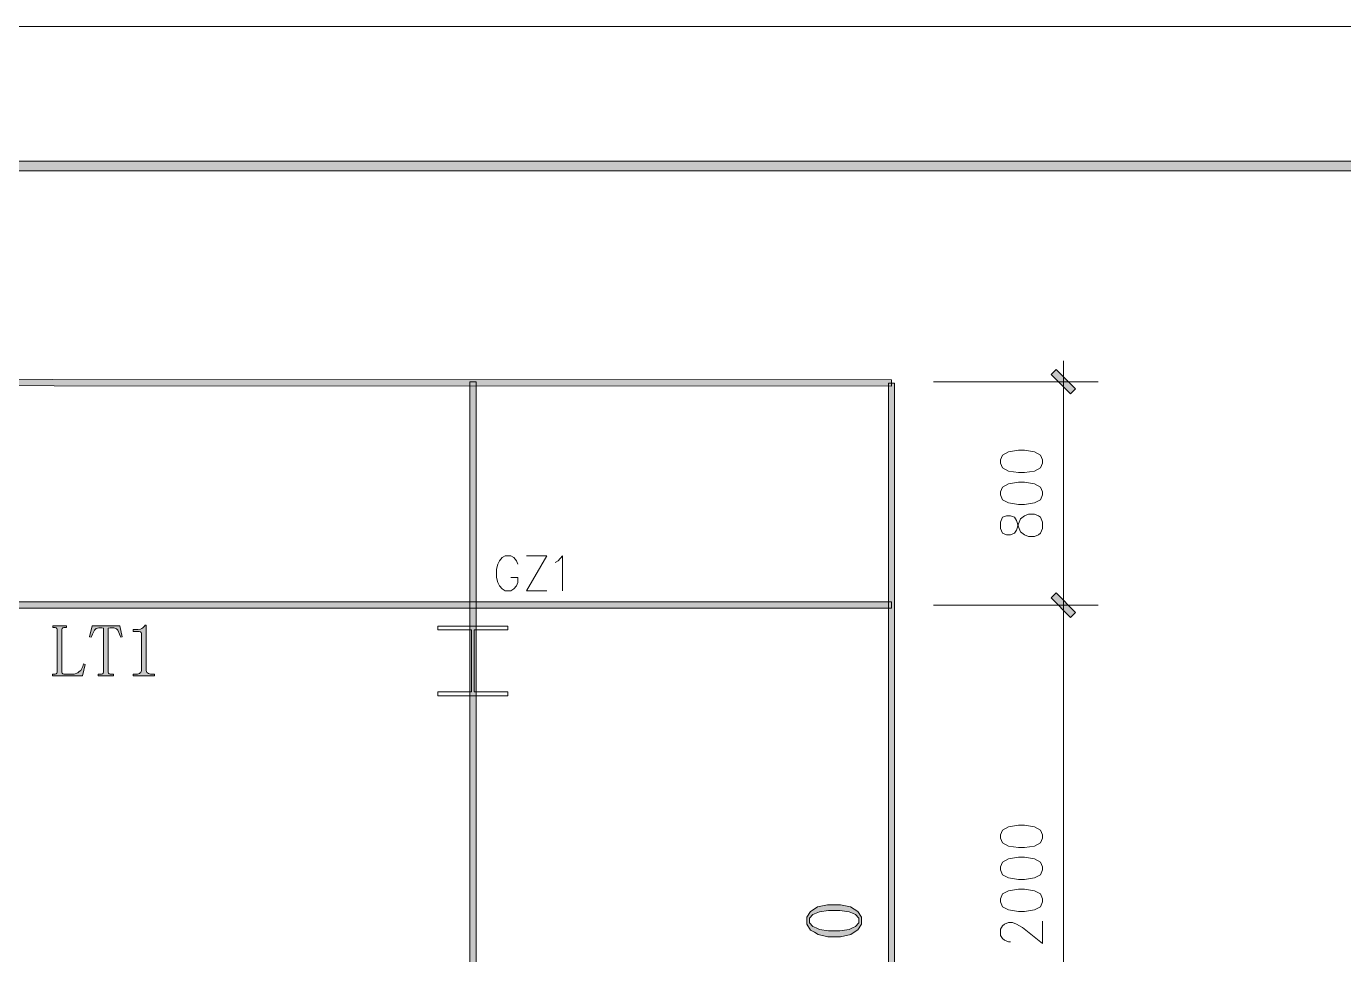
# Model space of a CAD drawing. Header units: millimetres. Extents: x 0 to 586, y 0 to 414.
# Drawn here: x 239.6 to 332.7, y 348.5 to 414.1 of the extents above; entities that cross this region are included whole.
import ezdxf

# ---------------------------------------------------------------- set-up
doc = ezdxf.new("R2010")
doc.units = ezdxf.units.MM

msp = doc.modelspace()

# ---------------------------------------------------------------- hatches: boundary and pattern name
h = msp.add_hatch(color=0)
h.dxf.hatch_style = 2
h.paths.add_polyline_path([(576.117861, 404.569083), (575.429944, 403.877639), (24.994306, 403.877639), (24.302861, 404.569083)])
h = msp.add_hatch(color=0)
h.dxf.hatch_style = 2
h.paths.add_polyline_path([(64.032694, 388.775222), (63.588194, 389.219722), (300.714833, 389.124472), (300.714833, 388.679972)])
h = msp.add_hatch(color=0)
h.dxf.hatch_style = 2
h.paths.add_polyline_path([(313.72175, 388.482417), (313.3725, 388.133167), (311.993139, 389.512528), (312.338861, 389.861778)])
h = msp.add_hatch(color=0)
h.dxf.hatch_style = 2
h.paths.add_polyline_path([(271.360194, 270.686389), (270.915694, 270.686389), (270.915694, 388.997472), (271.360194, 388.997472)])
h = msp.add_hatch(color=0)
h.dxf.hatch_style = 2
h.paths.add_polyline_path([(300.492583, 388.902222), (300.937083, 388.902222), (300.937083, 270.467667), (300.492583, 270.908639)])
h = msp.add_hatch(color=0)
h.dxf.hatch_style = 2
h.paths.add_polyline_path([(300.714833, 373.4435), (300.714833, 373.002528), (64.096194, 373.002528), (64.096194, 373.4435)])
h = msp.add_hatch(color=0)
h.dxf.hatch_style = 2
h.paths.add_polyline_path([(313.72175, 372.706194), (313.3725, 372.356944), (311.993139, 373.739833), (312.338861, 374.089083)])
h = msp.add_hatch(color=0)
h.dxf.hatch_style = 2
h.paths.add_polyline_path([(311.993139, 373.739833), (312.338861, 374.089083), (313.72175, 372.706194), (313.3725, 372.356944)])
h = msp.add_hatch(color=0)
h.dxf.hatch_style = 2
h.paths.add_polyline_path([(242.086694, 368.515194), (242.086694, 368.472861), (242.111389, 368.412889), (242.139611, 368.391722), (242.164306, 368.370556), (242.231333, 368.349389), (242.273667, 368.349389), (242.831056, 368.349389), (242.975694, 368.349389), (243.222639, 368.437583), (243.324944, 368.525778), (243.430778, 368.613972), (243.582472, 368.889139), (243.635389, 369.072583), (243.737694, 369.033778), (243.55425, 368.222389), (241.427, 368.222389), (241.427, 368.349389), (241.571639, 368.349389), (241.624556, 368.349389), (241.695111, 368.370556), (241.716278, 368.391722), (241.737444, 368.412889), (241.758611, 368.472861), (241.758611, 368.515194), (241.758611, 371.467944), (241.758611, 371.510278), (241.737444, 371.57025), (241.716278, 371.591417), (241.695111, 371.612583), (241.624556, 371.63375), (241.571639, 371.63375), (241.448167, 371.63375), (241.448167, 371.757222), (242.418306, 371.757222), (242.418306, 371.63375), (242.273667, 371.63375), (242.231333, 371.63375), (242.164306, 371.612583), (242.139611, 371.591417), (242.111389, 371.57025), (242.086694, 371.510278), (242.086694, 371.467944)])
h = msp.add_hatch(color=0)
h.dxf.hatch_style = 2
h.paths.add_polyline_path([(245.741472, 368.222389), (244.669028, 368.222389), (244.669028, 368.349389), (244.856, 368.349389), (244.905389, 368.349389), (244.979472, 368.370556), (245.000639, 368.391722), (245.018278, 368.412889), (245.039444, 368.472861), (245.039444, 368.515194), (245.039444, 371.407972), (245.039444, 371.489111), (245.028861, 371.584361), (245.018278, 371.594944), (245.007694, 371.605528), (244.926556, 371.612583), (244.856, 371.612583), (244.711361, 371.612583), (244.510278, 371.563194), (244.450306, 371.510278), (244.393861, 371.457361), (244.256278, 371.178667), (244.171611, 370.952889), (244.048139, 370.974056), (244.235111, 371.757222), (246.196556, 371.757222), (246.358833, 370.974056), (246.256528, 370.952889), (246.175389, 371.168083), (246.044861, 371.44325), (245.999, 371.499694), (245.953139, 371.556139), (245.762639, 371.612583), (245.618, 371.612583), (245.512167, 371.612583), (245.399278, 371.605528), (245.388694, 371.594944), (245.378111, 371.584361), (245.371056, 371.478528), (245.371056, 371.386806), (245.371056, 368.515194), (245.371056, 368.472861), (245.39575, 368.412889), (245.420444, 368.391722), (245.445139, 368.370556), (245.512167, 368.349389), (245.5545, 368.349389), (245.741472, 368.349389)])
h = msp.add_hatch(color=0)
h.dxf.hatch_style = 2
h.paths.add_polyline_path([(248.052167, 371.817194), (248.052167, 368.681), (248.052167, 368.596333), (248.105083, 368.472861), (248.158, 368.430528), (248.207389, 368.391722), (248.352028, 368.349389), (248.447278, 368.349389), (248.651889, 368.349389), (248.651889, 368.222389), (247.145528, 368.222389), (247.145528, 368.349389), (247.3325, 368.349389), (247.434806, 368.349389), (247.5865, 368.391722), (247.632361, 368.430528), (247.678222, 368.472861), (247.724083, 368.596333), (247.724083, 368.681), (247.724083, 371.178667), (247.724083, 371.217472), (247.699389, 371.2845), (247.671167, 371.312722), (247.646472, 371.337417), (247.568861, 371.362111), (247.519472, 371.362111), (247.145528, 371.362111), (247.145528, 371.489111), (247.3325, 371.489111), (247.455972, 371.489111), (247.657056, 371.527917), (247.734667, 371.57025), (247.812278, 371.612583), (247.928694, 371.736056), (247.971028, 371.817194)])
h = msp.add_hatch(color=0)
h.paths.add_polyline_path([(298.591111, 350.946861), (298.591111, 350.703444), (298.337111, 350.29775), (298.086639, 350.131944), (297.832639, 349.966139), (297.1165, 349.800333), (296.650833, 349.800333), (296.223972, 349.800333), (295.529, 349.962611), (295.264417, 350.121361), (294.999833, 350.280111), (294.73525, 350.692861), (294.73525, 350.946861), (294.73525, 351.18675), (294.98925, 351.588917), (295.24325, 351.751194), (295.49725, 351.909944), (296.199278, 352.068694), (296.650833, 352.068694), (297.105917, 352.068694), (297.815, 351.909944), (298.072528, 351.751194), (298.333583, 351.588917), (298.591111, 351.18675)])
h.paths.add_polyline_path([(294.911639, 350.946861), (294.911639, 350.791639), (295.148, 350.534111), (295.387889, 350.428278), (295.62425, 350.322444), (296.255722, 350.220139), (296.650833, 350.220139), (297.070639, 350.220139), (297.71975, 350.322444), (297.952583, 350.428278), (298.181889, 350.534111), (298.414722, 350.791639), (298.414722, 350.946861), (298.414722, 351.112667), (298.181889, 351.370194), (297.952583, 351.465444), (297.71975, 351.557167), (297.070639, 351.652417), (296.650833, 351.652417), (296.255722, 351.652417), (295.62425, 351.564222), (295.387889, 351.476028), (295.148, 351.387833), (294.911639, 351.12325)])

# ---------------------------------------------------------------- linework, layer by layer
at = {"color": 0, "lineweight": 0}
for points in [[(0, 0), (585.632278, 0), (585.632278, 414.0835), (0, 414.0835)], [(576.117861, 404.569083), (575.429944, 403.877639), (24.994306, 403.877639), (24.302861, 404.569083)], [(64.032694, 388.775222), (63.588194, 389.219722), (300.714833, 389.124472), (300.714833, 388.679972)], [(313.72175, 388.482417), (313.3725, 388.133167), (311.993139, 389.512528), (312.338861, 389.861778)], [(271.360194, 270.686389), (270.915694, 270.686389), (270.915694, 388.997472), (271.360194, 388.997472)], [(300.492583, 388.902222), (300.937083, 388.902222), (300.937083, 270.467667), (300.492583, 270.908639)], [(308.4195, 383.250722), (308.560611, 382.912056), (308.983944, 382.686278), (309.685972, 382.573389), (310.109306, 382.573389), (310.814861, 382.686278), (311.238194, 382.912056), (311.375778, 383.250722), (311.375778, 383.4765), (311.238194, 383.815167), (310.814861, 384.040944), (310.109306, 384.153833), (309.685972, 384.153833), (308.983944, 384.040944), (308.560611, 383.815167), (308.4195, 383.4765)], [(308.4195, 380.996472), (308.560611, 380.661333), (308.983944, 380.435556), (309.685972, 380.322667), (310.109306, 380.322667), (310.814861, 380.435556), (311.238194, 380.661333), (311.375778, 380.996472), (311.375778, 381.22225), (311.238194, 381.560917), (310.814861, 381.786694), (310.109306, 381.899583), (309.685972, 381.899583), (308.983944, 381.786694), (308.560611, 381.560917), (308.4195, 381.22225)], [(308.4195, 378.632861), (308.560611, 378.294194), (308.842833, 378.181306), (309.125056, 378.181306), (309.407278, 378.294194), (309.544861, 378.519972), (309.685972, 378.968), (309.827083, 379.306667), (310.109306, 379.532444), (310.391528, 379.645333), (310.814861, 379.645333), (311.097083, 379.532444), (311.238194, 379.419556), (311.375778, 379.080889), (311.375778, 378.632861), (311.238194, 378.294194), (311.097083, 378.181306), (310.814861, 378.068417), (310.391528, 378.068417), (310.109306, 378.181306), (309.827083, 378.407083), (309.685972, 378.74575), (309.544861, 379.193778), (309.407278, 379.419556), (309.125056, 379.532444), (308.842833, 379.532444), (308.560611, 379.419556), (308.4195, 379.080889)], [(300.714833, 373.4435), (300.714833, 373.002528), (64.096194, 373.002528), (64.096194, 373.4435)], [(313.72175, 372.706194), (313.3725, 372.356944), (311.993139, 373.739833), (312.338861, 374.089083)], [(311.993139, 373.739833), (312.338861, 374.089083), (313.72175, 372.706194), (313.3725, 372.356944)], [(242.086694, 368.515194), (242.086694, 368.472861), (242.111389, 368.412889), (242.139611, 368.391722), (242.164306, 368.370556), (242.231333, 368.349389), (242.273667, 368.349389), (242.831056, 368.349389), (242.975694, 368.349389), (243.222639, 368.437583), (243.324944, 368.525778), (243.430778, 368.613972), (243.582472, 368.889139), (243.635389, 369.072583), (243.737694, 369.033778), (243.55425, 368.222389), (241.427, 368.222389), (241.427, 368.349389), (241.571639, 368.349389), (241.624556, 368.349389), (241.695111, 368.370556), (241.716278, 368.391722), (241.737444, 368.412889), (241.758611, 368.472861), (241.758611, 368.515194), (241.758611, 371.467944), (241.758611, 371.510278), (241.737444, 371.57025), (241.716278, 371.591417), (241.695111, 371.612583), (241.624556, 371.63375), (241.571639, 371.63375), (241.448167, 371.63375), (241.448167, 371.757222), (242.418306, 371.757222), (242.418306, 371.63375), (242.273667, 371.63375), (242.231333, 371.63375), (242.164306, 371.612583), (242.139611, 371.591417), (242.111389, 371.57025), (242.086694, 371.510278), (242.086694, 371.467944)], [(245.741472, 368.222389), (244.669028, 368.222389), (244.669028, 368.349389), (244.856, 368.349389), (244.905389, 368.349389), (244.979472, 368.370556), (245.000639, 368.391722), (245.018278, 368.412889), (245.039444, 368.472861), (245.039444, 368.515194), (245.039444, 371.407972), (245.039444, 371.489111), (245.028861, 371.584361), (245.018278, 371.594944), (245.007694, 371.605528), (244.926556, 371.612583), (244.856, 371.612583), (244.711361, 371.612583), (244.510278, 371.563194), (244.450306, 371.510278), (244.393861, 371.457361), (244.256278, 371.178667), (244.171611, 370.952889), (244.048139, 370.974056), (244.235111, 371.757222), (246.196556, 371.757222), (246.358833, 370.974056), (246.256528, 370.952889), (246.175389, 371.168083), (246.044861, 371.44325), (245.999, 371.499694), (245.953139, 371.556139), (245.762639, 371.612583), (245.618, 371.612583), (245.512167, 371.612583), (245.399278, 371.605528), (245.388694, 371.594944), (245.378111, 371.584361), (245.371056, 371.478528), (245.371056, 371.386806), (245.371056, 368.515194), (245.371056, 368.472861), (245.39575, 368.412889), (245.420444, 368.391722), (245.445139, 368.370556), (245.512167, 368.349389), (245.5545, 368.349389), (245.741472, 368.349389)], [(248.052167, 371.817194), (248.052167, 368.681), (248.052167, 368.596333), (248.105083, 368.472861), (248.158, 368.430528), (248.207389, 368.391722), (248.352028, 368.349389), (248.447278, 368.349389), (248.651889, 368.349389), (248.651889, 368.222389), (247.145528, 368.222389), (247.145528, 368.349389), (247.3325, 368.349389), (247.434806, 368.349389), (247.5865, 368.391722), (247.632361, 368.430528), (247.678222, 368.472861), (247.724083, 368.596333), (247.724083, 368.681), (247.724083, 371.178667), (247.724083, 371.217472), (247.699389, 371.2845), (247.671167, 371.312722), (247.646472, 371.337417), (247.568861, 371.362111), (247.519472, 371.362111), (247.145528, 371.362111), (247.145528, 371.489111), (247.3325, 371.489111), (247.455972, 371.489111), (247.657056, 371.527917), (247.734667, 371.57025), (247.812278, 371.612583), (247.928694, 371.736056), (247.971028, 371.817194)], [(308.4195, 356.771222), (308.560611, 356.436083), (308.983944, 356.210306), (309.685972, 356.097417), (310.109306, 356.097417), (310.814861, 356.210306), (311.238194, 356.436083), (311.375778, 356.771222), (311.375778, 356.997), (311.238194, 357.335667), (310.814861, 357.561444), (310.109306, 357.674333), (309.685972, 357.674333), (308.983944, 357.561444), (308.560611, 357.335667), (308.4195, 356.997)], [(308.4195, 354.5205), (308.560611, 354.181833), (308.983944, 353.956056), (309.685972, 353.843167), (310.109306, 353.843167), (310.814861, 353.956056), (311.238194, 354.181833), (311.375778, 354.5205), (311.375778, 354.74275), (311.238194, 355.081417), (310.814861, 355.307194), (310.109306, 355.420083), (309.685972, 355.420083), (308.983944, 355.307194), (308.560611, 355.081417), (308.4195, 354.74275)], [(308.4195, 352.26625), (308.560611, 351.927583), (308.983944, 351.701806), (309.685972, 351.588917), (310.109306, 351.588917), (310.814861, 351.701806), (311.238194, 351.927583), (311.375778, 352.26625), (311.375778, 352.492028), (311.238194, 352.827167), (310.814861, 353.052944), (310.109306, 353.165833), (309.685972, 353.165833), (308.983944, 353.052944), (308.560611, 352.827167), (308.4195, 352.492028)], [(298.591111, 350.946861), (298.591111, 350.703444), (298.337111, 350.29775), (298.086639, 350.131944), (297.832639, 349.966139), (297.1165, 349.800333), (296.650833, 349.800333), (296.223972, 349.800333), (295.529, 349.962611), (295.264417, 350.121361), (294.999833, 350.280111), (294.73525, 350.692861), (294.73525, 350.946861), (294.73525, 351.18675), (294.98925, 351.588917), (295.24325, 351.751194), (295.49725, 351.909944), (296.199278, 352.068694), (296.650833, 352.068694), (297.105917, 352.068694), (297.815, 351.909944), (298.072528, 351.751194), (298.333583, 351.588917), (298.591111, 351.18675)], [(294.911639, 350.946861), (294.911639, 350.791639), (295.148, 350.534111), (295.387889, 350.428278), (295.62425, 350.322444), (296.255722, 350.220139), (296.650833, 350.220139), (297.070639, 350.220139), (297.71975, 350.322444), (297.952583, 350.428278), (298.181889, 350.534111), (298.414722, 350.791639), (298.414722, 350.946861), (298.414722, 351.112667), (298.181889, 351.370194), (297.952583, 351.465444), (297.71975, 351.557167), (297.070639, 351.652417), (296.650833, 351.652417), (296.255722, 351.652417), (295.62425, 351.564222), (295.387889, 351.476028), (295.148, 351.387833), (294.911639, 351.12325)]]:
    msp.add_lwpolyline(points, close=True, dxfattribs=at)
for points in [[(312.857444, 387.519333), (312.857444, 390.475611)], [(303.671111, 388.997472), (315.319833, 388.997472)], [(312.857444, 373.231833), (312.857444, 388.986889)], [(274.323528, 376.121083), (274.22475, 376.353917), (274.020139, 376.590278), (273.819056, 376.706694), (273.413361, 376.706694), (273.212278, 376.590278), (273.007667, 376.353917), (272.908889, 376.121083), (272.806583, 375.768306), (272.806583, 375.182694), (272.908889, 374.829917), (273.007667, 374.593556), (273.212278, 374.360722), (273.413361, 374.240778), (273.819056, 374.240778), (274.020139, 374.360722), (274.22475, 374.593556), (274.323528, 374.829917), (274.323528, 375.182694), (273.819056, 375.182694)], [(274.933833, 376.706694), (276.352, 376.706694), (274.933833, 374.240778), (276.352, 374.240778)], [(276.958778, 376.2375), (277.159861, 376.353917), (277.46325, 376.706694), (277.46325, 374.240778)], [(312.857444, 371.743111), (312.857444, 374.702917)], [(312.857444, 374.702917), (312.857444, 371.743111)], [(303.671111, 373.224778), (315.319833, 373.224778)], [(303.671111, 373.224778), (315.319833, 373.224778)], [(312.857444, 333.794806), (312.857444, 373.214194)], [(268.672028, 371.743111), (268.672028, 371.467944)], [(273.600333, 371.743111), (268.672028, 371.743111)], [(268.672028, 371.467944), (271.04975, 371.467944)], [(271.04975, 371.467944), (271.04975, 367.089972)], [(271.226139, 371.467944), (273.600333, 371.467944)], [(271.226139, 367.089972), (271.226139, 371.467944)], [(273.600333, 371.467944), (273.600333, 371.743111)], [(268.672028, 367.089972), (268.672028, 366.814806)], [(268.672028, 367.089972), (271.04975, 367.089972)], [(268.672028, 366.814806), (273.600333, 366.814806)], [(271.226139, 367.089972), (273.600333, 367.089972)], [(273.600333, 366.814806), (273.600333, 367.089972)], [(309.125056, 349.447556), (308.983944, 349.447556), (308.701722, 349.560444), (308.560611, 349.673333), (308.4195, 349.899111), (308.4195, 350.350667), (308.560611, 350.576444), (308.701722, 350.689333), (308.983944, 350.802222), (309.266167, 350.802222), (309.544861, 350.689333), (309.968194, 350.463556), (311.375778, 349.334667), (311.375778, 350.911583)]]:
    msp.add_lwpolyline(points, dxfattribs=at)

doc.saveas('drawing.dxf')
